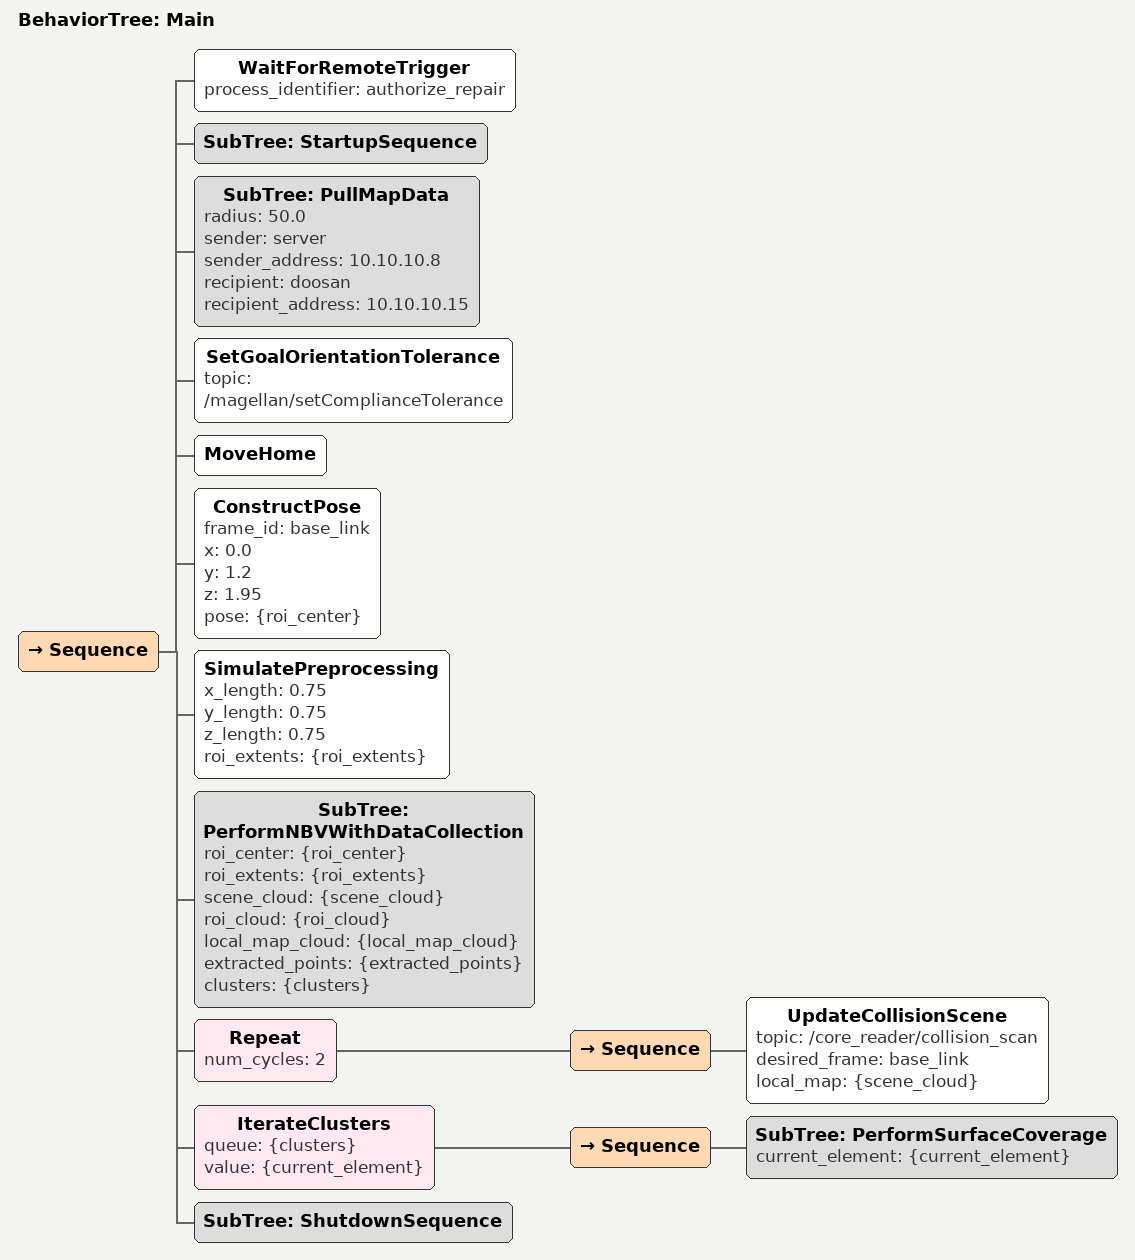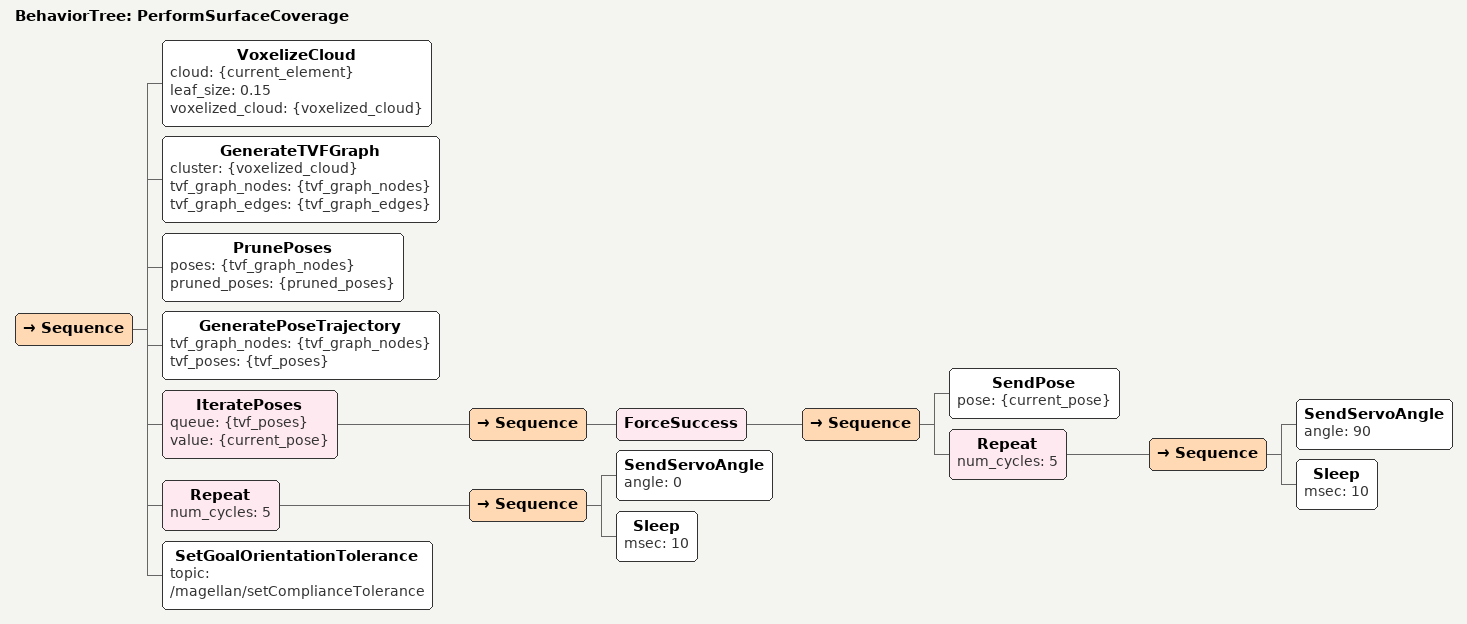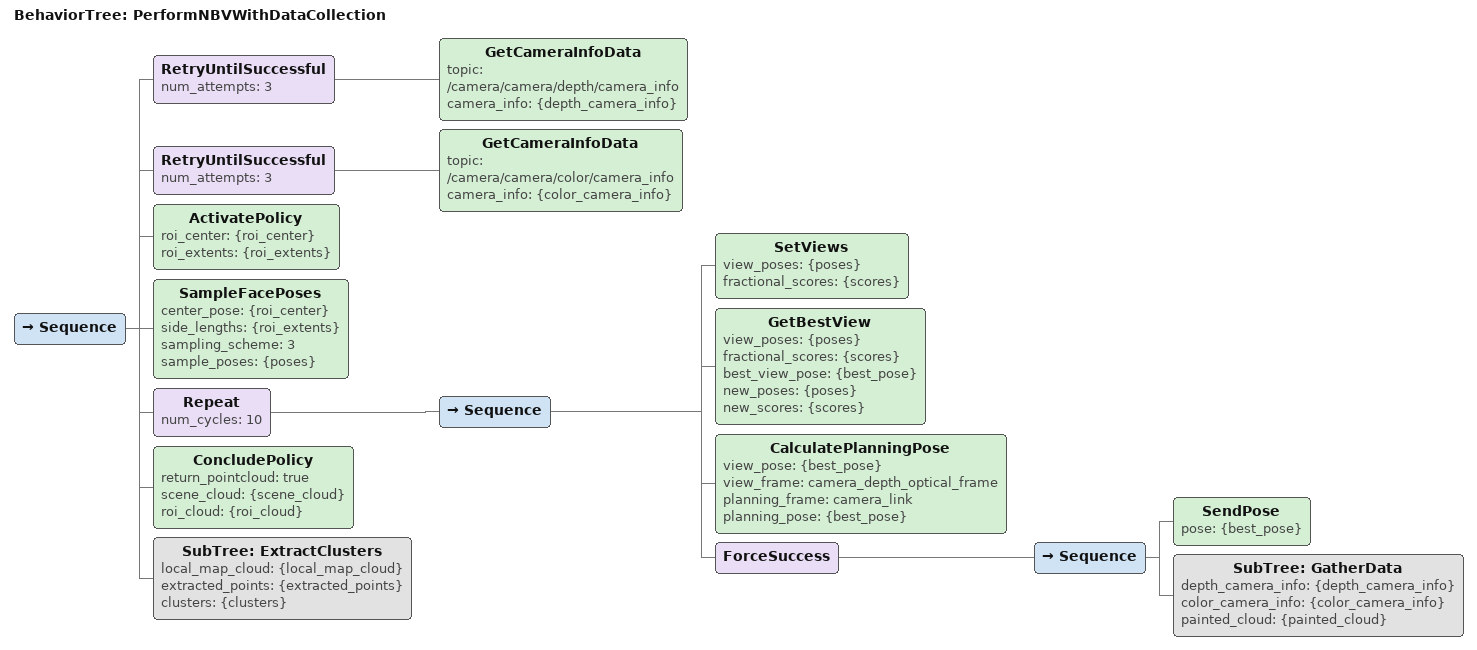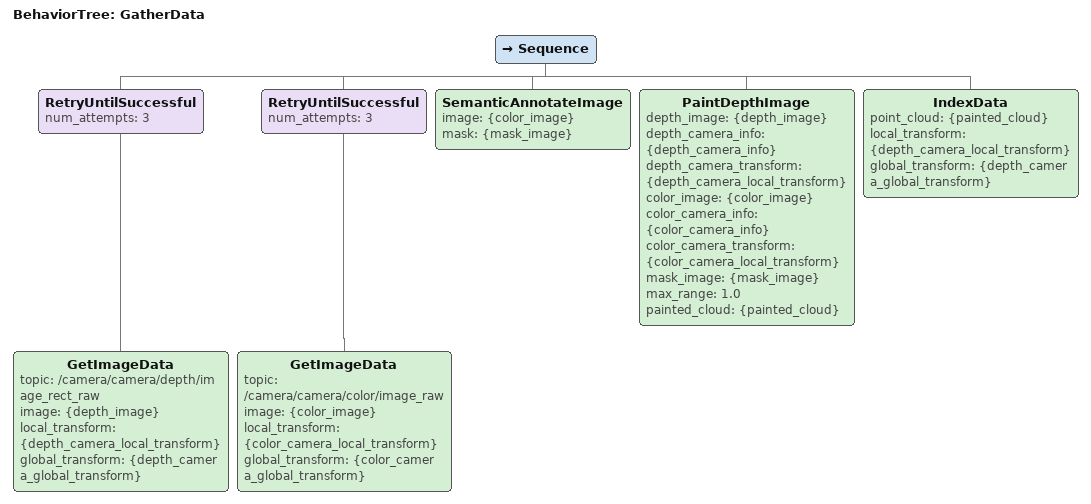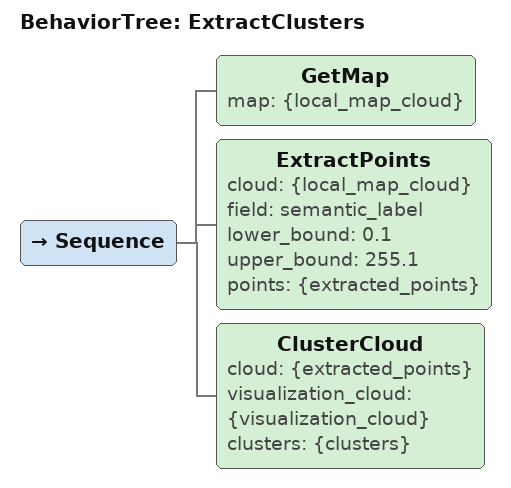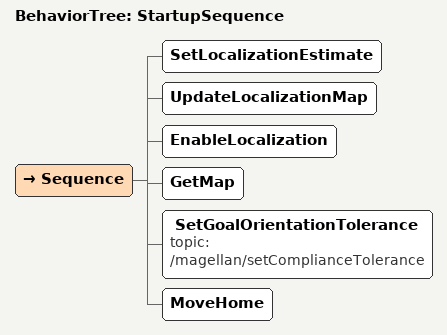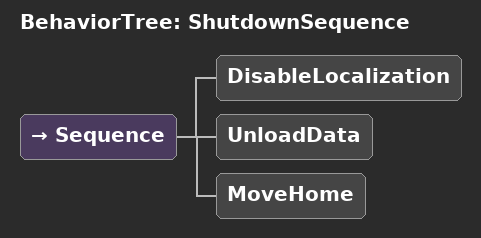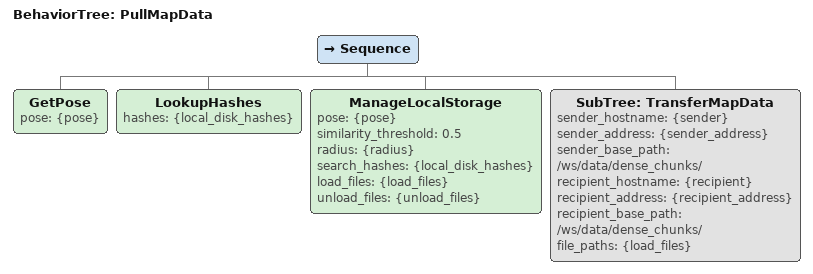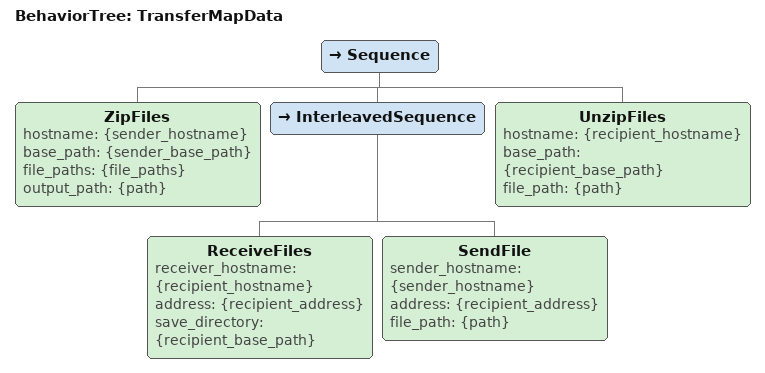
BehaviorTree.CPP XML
<root main_tree_to_execute="Main" BTCPP_format="4">

    <BehaviorTree ID="Main">
        <Sequence>
            <WaitForRemoteTrigger process_identifier="authorize_repair"/>

            <SubTree ID="StartupSequence"/>

            <SubTree ID="PullMapData"
                radius="50.0"
                sender="server"
                sender_address="10.10.10.8"
                recipient="doosan"
                recipient_address="10.10.10.15"
            />

            <SetGoalOrientationTolerance topic="/magellan/setComplianceTolerance"/>
            <MoveHome/>

            <ConstructPose
                frame_id="base_link"
                x="0.0"
                y="1.2"
                z="1.95"
                pose="{roi_center}"
            />
            <SimulatePreprocessing
                x_length="0.75"
                y_length="0.75"
                z_length="0.75"
                roi_extents="{roi_extents}"
            />

            <SubTree ID="PerformNBVWithDataCollection"
                roi_center="{roi_center}"
                roi_extents="{roi_extents}"
                scene_cloud="{scene_cloud}"
                roi_cloud="{roi_cloud}"
                local_map_cloud="{local_map_cloud}"
                extracted_points="{extracted_points}"
                clusters="{clusters}"
            />

            <Repeat num_cycles="2">
                <Sequence>
                    <UpdateCollisionScene topic="/core_reader/collision_scan" desired_frame="base_link" local_map="{scene_cloud}"/>
                </Sequence>
            </Repeat>

            <IterateClusters queue="{clusters}" value="{current_element}">
                <Sequence>
                    <SubTree ID="PerformSurfaceCoverage"
                        current_element="{current_element}"
                    />

                </Sequence>
            </IterateClusters>

            <SubTree ID="ShutdownSequence"/>
        </Sequence>
    </BehaviorTree>

    <BehaviorTree ID="PerformSurfaceCoverage">
        <Sequence>
            <VoxelizeCloud cloud="{current_element}" leaf_size="0.15" voxelized_cloud="{voxelized_cloud}" />
            <GenerateTVFGraph cluster="{voxelized_cloud}" tvf_graph_nodes="{tvf_graph_nodes}" tvf_graph_edges="{tvf_graph_edges}" />
            <PrunePoses poses="{tvf_graph_nodes}" pruned_poses="{pruned_poses}" />
            <GeneratePoseTrajectory tvf_graph_nodes="{tvf_graph_nodes}" tvf_poses="{tvf_poses}" />

            <IteratePoses queue="{tvf_poses}" value="{current_pose}">
                <Sequence>
                    <ForceSuccess>
                    <Sequence>
                        <SendPose pose="{current_pose}" />
                        <Repeat num_cycles="5">
                        <Sequence>
                            <SendServoAngle angle="90" />
                            <Sleep msec="10" />
                        </Sequence>
                        </Repeat>
                    </Sequence>
                    </ForceSuccess>
                </Sequence>
            </IteratePoses>

            <Repeat num_cycles="5">
                <Sequence>
                    <SendServoAngle angle="0" />
                    <Sleep msec="10" />
                </Sequence>
            </Repeat>

            <SetGoalOrientationTolerance topic="/magellan/setComplianceTolerance" />
        </Sequence>
    </BehaviorTree>

    <BehaviorTree ID="PerformNBVWithDataCollection">
        <Sequence>
            <RetryUntilSuccessful num_attempts="3">
                <GetCameraInfoData
                    topic="/camera/camera/depth/camera_info"
                    camera_info="{depth_camera_info}"
                />
            </RetryUntilSuccessful>
            <RetryUntilSuccessful num_attempts="3">
                <GetCameraInfoData
                    topic="/camera/camera/color/camera_info"
                    camera_info="{color_camera_info}"
                />
            </RetryUntilSuccessful>

            <ActivatePolicy
                roi_center="{roi_center}"
                roi_extents="{roi_extents}"
            />

            <SampleFacePoses
                center_pose="{roi_center}"
                side_lengths="{roi_extents}"
                sampling_scheme="3"
                sample_poses="{poses}"
            />

            <Repeat num_cycles="10">
                <Sequence>
                    <SetViews
                        view_poses="{poses}"
                        fractional_scores="{scores}"
                    />

                    <GetBestView
                        view_poses="{poses}"
                        fractional_scores="{scores}"
                        best_view_pose="{best_pose}"
                        new_poses="{poses}"
                        new_scores="{scores}"
                    />

                    <CalculatePlanningPose
                        view_pose="{best_pose}"
                        view_frame="camera_depth_optical_frame"
                        planning_frame="camera_link"
                        planning_pose="{best_pose}"
                    />

                    <ForceSuccess>
                        <Sequence>
                            <SendPose pose="{best_pose}"/>
                            <SubTree ID="GatherData"
                                depth_camera_info="{depth_camera_info}"
                                color_camera_info="{color_camera_info}"
                                painted_cloud="{painted_cloud}"
                            />
                        </Sequence>
                    </ForceSuccess>

                </Sequence>
            </Repeat>

            <ConcludePolicy
                return_pointcloud="true"
                scene_cloud="{scene_cloud}"
                roi_cloud="{roi_cloud}"
            />

            <SubTree ID="ExtractClusters"
                local_map_cloud="{local_map_cloud}"
                extracted_points="{extracted_points}"
                clusters="{clusters}"
            />
        </Sequence>
    </BehaviorTree>

    <BehaviorTree ID="GatherData">
        <Sequence>
            <RetryUntilSuccessful num_attempts="3">
                <GetImageData
                    topic="/camera/camera/depth/image_rect_raw"
                    image="{depth_image}"
                    local_transform="{depth_camera_local_transform}"
                    global_transform="{depth_camera_global_transform}"
                />
            </RetryUntilSuccessful>
            <RetryUntilSuccessful num_attempts="3">
                <GetImageData
                    topic="/camera/camera/color/image_raw"
                    image="{color_image}"
                    local_transform="{color_camera_local_transform}"
                    global_transform="{color_camera_global_transform}"
                />
            </RetryUntilSuccessful>

            <SemanticAnnotateImage
                image="{color_image}"
                mask="{mask_image}"
            />

            <PaintDepthImage
                depth_image="{depth_image}"
                depth_camera_info="{depth_camera_info}"
                depth_camera_transform="{depth_camera_local_transform}"
                color_image="{color_image}"
                color_camera_info="{color_camera_info}"
                color_camera_transform="{color_camera_local_transform}"
                mask_image="{mask_image}"
                max_range="1.0"
                painted_cloud="{painted_cloud}"
            />

            <IndexData
                point_cloud="{painted_cloud}"
                local_transform="{depth_camera_local_transform}"
                global_transform="{depth_camera_global_transform}"
            />
        </Sequence>
    </BehaviorTree>

    <BehaviorTree ID="ExtractClusters">
        <Sequence>
            <GetMap map="{local_map_cloud}"/>
            <ExtractPoints
                cloud="{local_map_cloud}"
                field="semantic_label"
                lower_bound="0.1"
                upper_bound="255.1"
                points="{extracted_points}"
            />
            <ClusterCloud
                cloud="{extracted_points}"
                visualization_cloud="{visualization_cloud}"
                clusters="{clusters}"
            />
        </Sequence>
    </BehaviorTree>

    <BehaviorTree ID="StartupSequence">
        <Sequence>
            <SetLocalizationEstimate/>
            <UpdateLocalizationMap/>
            <EnableLocalization/>
            <GetMap/>
            <SetGoalOrientationTolerance topic="/magellan/setComplianceTolerance"/>
            <MoveHome/>
        </Sequence>
    </BehaviorTree>

    <BehaviorTree ID="ShutdownSequence">
        <Sequence>
            <DisableLocalization/>
            <UnloadData/>
            <MoveHome />
        </Sequence>
    </BehaviorTree>

    <BehaviorTree ID="PullMapData">
        <Sequence>
            <GetPose pose="{pose}"/>
            <LookupHashes hashes="{local_disk_hashes}"/>
            <ManageLocalStorage
                pose="{pose}"
                similarity_threshold="0.5"
                radius="{radius}"
                search_hashes="{local_disk_hashes}"
                load_files="{load_files}"
                unload_files="{unload_files}"
            />
            <SubTree ID="TransferMapData"
                sender_hostname="{sender}"
                sender_address="{sender_address}"
                sender_base_path="/ws/data/dense_chunks/"
                recipient_hostname="{recipient}"
                recipient_address="{recipient_address}"
                recipient_base_path="/ws/data/dense_chunks/"
                file_paths="{load_files}"
            />
        </Sequence>
    </BehaviorTree>

    <BehaviorTree ID="TransferMapData">
        <Sequence>
            <ZipFiles
                hostname="{sender_hostname}"
                base_path="{sender_base_path}"
                file_paths="{file_paths}"
                output_path="{path}"
            />
            <InterleavedSequence>
                <ReceiveFiles
                    receiver_hostname="{recipient_hostname}"
                    address="{recipient_address}"
                    save_directory="{recipient_base_path}"
                />
                <SendFile
                    sender_hostname="{sender_hostname}"
                    address="{recipient_address}"
                    file_path="{path}"
                />
            </InterleavedSequence>
            <UnzipFiles
                hostname="{recipient_hostname}"
                base_path="{recipient_base_path}"
                file_path="{path}"
            />
        </Sequence>
    </BehaviorTree>

</root>
